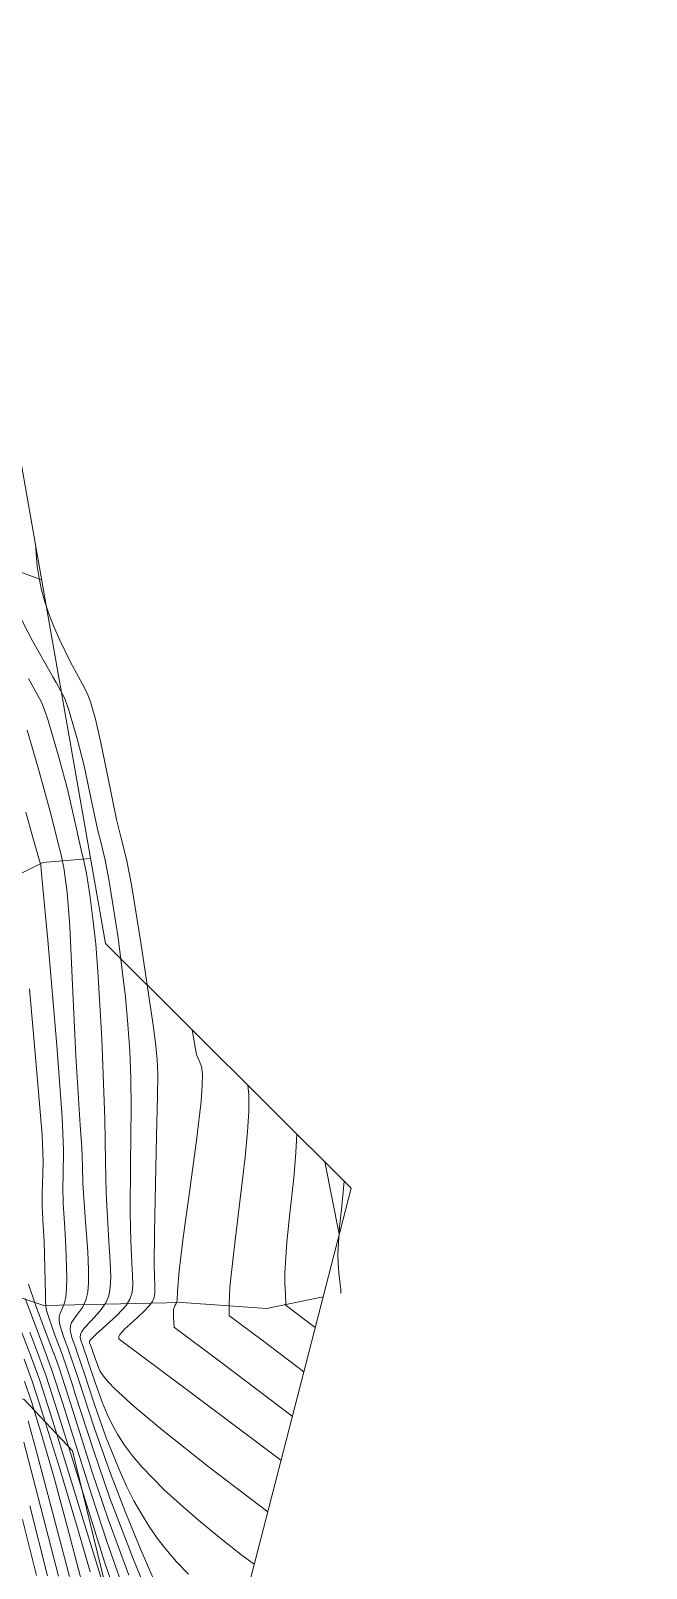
# Model space of a CAD drawing. Header units: metres. Extents: x 1233805 to 1234355, y 654698 to 655114.
# Drawn here: x 1234259.9 to 1234282.4, y 654956 to 655012.2 of the extents above; entities that cross this region are included whole.
import ezdxf

# ---------------------------------------------------------------- set-up
doc = ezdxf.new("R2010")
doc.units = ezdxf.units.M

msp = doc.modelspace()

# ---------------------------------------------------------------- linework, layer by layer
at = {"layer": 'ИИ_ГОРИЗОНТАЛИ_ОСН', "lineweight": 0}
for points, elevation in [([(1234260.098, 654993.347), (1234260.108, 654993.089), (1234260.15, 654992.647), (1234260.218, 654992.209), (1234260.312, 654991.772), (1234260.43, 654991.34), (1234260.576, 654990.903), (1234260.751, 654990.455), (1234260.969, 654989.96), (1234261.368, 654989.133), (1234261.807, 654988.32), (1234261.853, 654988.237), (1234262.01, 654987.937), (1234262.1, 654987.681), (1234262.282, 654987.04), (1234262.466, 654986.243), (1234262.706, 654985.06), (1234263.054, 654983.378), (1234263.214, 654982.741), (1234263.417, 654981.918), (1234263.601, 654980.983), (1234263.949, 654978.871), (1234264.387, 654975.93), (1234264.499, 654975.101), (1234264.548, 654974.576), (1234264.563, 654974.058), (1234264.551, 654973.238), (1234264.517, 654971.795), (1234264.441, 654968.264), (1234264.434, 654967.056), (1234264.457, 654966.281), (1234264.458, 654966.26), (1234264.462, 654966.036), (1234264.436, 654965.881), (1234264.369, 654965.732), (1234264.253, 654965.573), (1234264.036, 654965.35), (1234263.67, 654965.018), (1234263.347, 654964.724), (1234263.177, 654964.526), (1234263.142, 654964.453), (1234263.137, 654964.393), (1234263.142, 654964.356)], 41.5), ([(1234259.45, 654990.92), (1234259.982, 654989.914), (1234260.728, 654988.59), (1234260.845, 654988.384), (1234261.158, 654987.803), (1234261.326, 654987.336), (1234261.619, 654986.322), (1234261.866, 654985.339), (1234262.165, 654983.937), (1234262.369, 654982.976), (1234262.488, 654982.502), (1234262.639, 654981.887), (1234262.777, 654981.19), (1234263.114, 654979.04), (1234263.382, 654976.872), (1234263.473, 654975.867), (1234263.536, 654974.891), (1234263.573, 654973.902), (1234263.586, 654972.821), (1234263.571, 654970.753), (1234263.557, 654968.984), (1234263.576, 654967.957), (1234263.627, 654966.897), (1234263.637, 654966.731), (1234263.65, 654966.326), (1234263.622, 654966.057), (1234263.544, 654965.818), (1234263.404, 654965.588), (1234263.079, 654965.229), (1234262.532, 654964.739), (1234262.318, 654964.553), (1234262.109, 654964.341), (1234262.071, 654964.276), (1234262.071, 654964.227), (1234262.102, 654964.139), (1234262.106, 654964.131), (1234262.166, 654963.971), (1234262.191, 654963.894), (1234262.378, 654963.36), (1234262.46, 654963.178), (1234262.576, 654963), (1234262.751, 654962.789), (1234262.99, 654962.54), (1234263.706, 654961.885), (1234264.742, 654961.022), (1234266.463, 654959.664), (1234268.588, 654958.037)], 41), ([(1234259.838, 654988.531), (1234260.307, 654987.671), (1234260.423, 654987.387), (1234260.552, 654986.991), (1234260.941, 654985.656), (1234261.267, 654984.435), (1234261.585, 654983.028), (1234261.684, 654982.574), (1234261.762, 654982.262), (1234261.862, 654981.857), (1234261.953, 654981.396), (1234262.078, 654980.617), (1234262.193, 654979.743), (1234262.293, 654978.805), (1234262.376, 654977.813), (1234262.518, 654975.354), (1234262.622, 654972.404), (1234262.649, 654970.859), (1234262.673, 654969.704), (1234262.772, 654967.935), (1234262.817, 654967.202), (1234262.841, 654966.627), (1234262.827, 654966.251), (1234262.772, 654965.947), (1234262.667, 654965.688), (1234262.459, 654965.388), (1234262.108, 654965.016), (1234261.864, 654964.758), (1234261.779, 654964.636), (1234261.732, 654964.522), (1234261.723, 654964.418), (1234261.75, 654964.304), (1234261.832, 654964.082), (1234261.836, 654964.071), (1234261.984, 654963.648), (1234262.022, 654963.528), (1234262.273, 654962.768), (1234262.53, 654962.055), (1234262.708, 654961.607), (1234262.889, 654961.228), (1234263.1, 654960.854), (1234263.347, 654960.481), (1234263.641, 654960.09), (1234263.98, 654959.689), (1234264.366, 654959.275), (1234264.801, 654958.845), (1234265.379, 654958.313), (1234266.057, 654957.729), (1234266.821, 654957.1), (1234267.655, 654956.443), (1234268.093, 654956.116)], 40.5), ([(1234259.74, 654983.638), (1234259.996, 654982.71), (1234260.239, 654981.861), (1234260.278, 654981.715), (1234260.296, 654981.54), (1234260.319, 654981.28), (1234260.335, 654981.127), (1234260.542, 654978.958), (1234260.873, 654975.107), (1234261.063, 654972.479), (1234261.112, 654971.279), (1234261.1, 654970.346), (1234261.089, 654969.914), (1234261.105, 654969.338), (1234261.159, 654968.423), (1234261.201, 654967.738), (1234261.238, 654966.601), (1234261.226, 654966.196), (1234261.193, 654965.889), (1234261.136, 654965.649), (1234261.04, 654965.415), (1234260.98, 654965.276), (1234260.955, 654965.168), (1234260.955, 654965.04), (1234260.979, 654964.882), (1234261.109, 654964.457), (1234261.292, 654963.966), (1234261.296, 654963.958), (1234261.62, 654963.003), (1234261.684, 654962.8), (1234262.247, 654961.08), (1234262.832, 654959.445), (1234263.372, 654958.048), (1234263.944, 654956.649), (1234264.472, 654955.432)], 39.5), ([(1234259.864, 654977.181), (1234260.089, 654974.679), (1234260.336, 654971.831), (1234260.375, 654970.846), (1234260.348, 654970.031), (1234260.331, 654969.693), (1234260.334, 654969.228), (1234260.371, 654968.506), (1234260.403, 654967.925), (1234260.456, 654965.989), (1234260.456, 654965.786), (1234260.462, 654965.548), (1234260.501, 654965.373), (1234260.788, 654964.534), (1234261.022, 654963.909), (1234261.025, 654963.902), (1234261.188, 654963.453), (1234261.438, 654962.681), (1234261.545, 654962.343), (1234262.206, 654960.291), (1234262.815, 654958.542), (1234263.647, 654956.359), (1234264.673, 654953.836)], 39), ([(1234267.865, 654973.645), (1234267.898, 654973.3), (1234267.897, 654972.684), (1234267.853, 654971.956), (1234267.765, 654971.01), (1234267.439, 654968.272), (1234267.336, 654967.449), (1234267.205, 654966.257), (1234267.177, 654965.639), (1234267.177, 654965.636), (1234267.18, 654965.469), (1234267.182, 654965.343), (1234267.183, 654965.259), (1234267.183, 654965.228), (1234267.183, 654965.214), (1234267.184, 654965.199), (1234267.184, 654965.198), (1234267.184, 654965.196)], 42.5), ([(1234269.658, 654971.86), (1234269.621, 654971.181), (1234269.54, 654970.254), (1234269.403, 654968.968), (1234269.29, 654967.9), (1234269.215, 654966.785), (1234269.214, 654966.375), (1234269.237, 654966.02), (1234269.24, 654965.989), (1234269.253, 654965.657), (1234269.252, 654965.644), (1234269.251, 654965.634), (1234269.251, 654965.626), (1234269.251, 654965.626), (1234269.251, 654965.625)], 43), ([(1234271.387, 654970.138), (1234271.284, 654969.096), (1234271.219, 654968.462), (1234271.157, 654967.48), (1234271.162, 654967.129), (1234271.191, 654966.796), (1234271.193, 654966.783), (1234271.26, 654966.158), (1234271.266, 654966.104), (1234271.268, 654966.078), (1234271.271, 654966.049), (1234271.271, 654966.048), (1234271.272, 654966.044)], 43.5), ([(1234259.836, 654966.372), (1234260.092, 654965.611), (1234260.481, 654964.561), (1234260.753, 654963.851), (1234260.755, 654963.846), (1234260.951, 654963.302), (1234261.256, 654962.358), (1234261.439, 654961.777), (1234262.166, 654959.493), (1234262.75, 654957.765), (1234263.508, 654955.722)], 38.5), ([(1234267.198, 654965.198), (1234268.38, 654964.315), (1234269.908, 654963.162)], 42.5), ([(1234269.219, 654965.618), (1234269.843, 654965.152), (1234270.325, 654964.783)], 43), ([(1234259.579, 654964.628), (1234259.919, 654963.741), (1234259.943, 654963.678), (1234260.241, 654962.848), (1234260.711, 654961.391), (1234262.497, 654955.614)], 37), ([(1234259.88, 654964.606), (1234260.213, 654963.736), (1234260.213, 654963.735), (1234260.477, 654962.999), (1234260.892, 654961.713), (1234261.487, 654959.81), (1234262.618, 654956.21), (1234263.154, 654954.634)], 37.5), ([(1234263.157, 654964.359), (1234265.455, 654962.641), (1234269.074, 654959.925)], 41.5), ([(1234259.673, 654963.621), (1234259.965, 654962.822), (1234260.326, 654961.722), (1234260.989, 654959.579), (1234261.665, 654957.319), (1234262.088, 654955.835)], 36.5), ([(1234259.823, 654961.37), (1234259.934, 654960.957), (1234260.041, 654960.556), (1234261.33, 654955.672)], 35.5), ([(1234259.659, 654960.584), (1234260.088, 654958.933), (1234260.93, 654955.683)], 35), ([(1234259.878, 654958.256), (1234260.53, 654955.694)], 34.5)]:
    msp.add_lwpolyline(points, dxfattribs=dict(at, elevation=elevation))
at = {"layer": 'ИИ_ГОРИЗОНТАЛИ_УТОЛЩ', "lineweight": 0}
for points, elevation in [([(1234259.778, 654986.646), (1234260.223, 654985.125), (1234260.667, 654983.531), (1234260.971, 654982.298), (1234260.999, 654982.172), (1234261.037, 654982.022), (1234261.128, 654981.603), (1234261.248, 654980.708), (1234261.343, 654979.458), (1234261.455, 654977.057), (1234261.561, 654974.723), (1234261.725, 654972.187), (1234261.781, 654971.374), (1234261.807, 654970.674), (1234261.827, 654970.055), (1234261.912, 654968.817), (1234262, 654967.551), (1234262.032, 654966.895), (1234262.032, 654966.435), (1234261.999, 654966.074), (1234261.93, 654965.788), (1234261.803, 654965.52), (1234261.589, 654965.222), (1234261.41, 654964.963), (1234261.367, 654964.838), (1234261.356, 654964.703), (1234261.376, 654964.558), (1234261.429, 654964.381), (1234261.562, 654964.024), (1234261.566, 654964.014), (1234261.802, 654963.326), (1234261.853, 654963.164), (1234262.26, 654961.924), (1234262.681, 654960.75), (1234263.186, 654959.495), (1234263.436, 654958.952), (1234263.693, 654958.445), (1234263.965, 654957.961), (1234264.249, 654957.504), (1234264.547, 654957.074), (1234264.859, 654956.668), (1234265.253, 654956.211), (1234265.69, 654955.759)], 40), ([(1234265.828, 654975.672), (1234265.908, 654975.19), (1234265.921, 654975.098), (1234265.984, 654974.772), (1234266.075, 654974.541), (1234266.09, 654974.516), (1234266.166, 654974.332), (1234266.198, 654974.059), (1234266.192, 654973.639), (1234266.148, 654973.063), (1234265.992, 654971.721), (1234265.685, 654969.466), (1234265.494, 654968.081), (1234265.346, 654966.857), (1234265.288, 654966.102), (1234265.288, 654966.102), (1234265.287, 654966.083), (1234265.278, 654965.789), (1234265.279, 654965.778), (1234265.254, 654965.683), (1234265.24, 654965.664), (1234265.178, 654965.564), (1234265.146, 654965.438), (1234265.137, 654965.225), (1234265.153, 654964.903), (1234265.159, 654964.83), (1234265.16, 654964.813), (1234265.162, 654964.782), (1234265.162, 654964.78), (1234265.163, 654964.776)], 42), ([(1234259.713, 654965.845), (1234260.18, 654964.583), (1234260.483, 654963.794), (1234260.484, 654963.79), (1234260.714, 654963.15), (1234261.074, 654962.036), (1234261.391, 654961.027), (1234262.147, 654958.629), (1234262.684, 654956.988), (1234263.024, 654956.009), (1234263.349, 654955.134)], 38), ([(1234265.177, 654964.778), (1234266.917, 654963.478), (1234269.489, 654961.537)], 42), ([(1234259.688, 654962.8), (1234259.938, 654962.071), (1234260.325, 654960.827), (1234260.771, 654959.275), (1234261.313, 654957.283), (1234261.873, 654955.136)], 36), ([(1234259.617, 654957.754), (1234260.13, 654955.705)], 34)]:
    msp.add_lwpolyline(points, dxfattribs=dict(at, elevation=elevation))
at = {"layer": 'ИИ_УГОДЬЯ', "lineweight": 0}
for points in [[(1234258.325, 655003.413), (1234256.308, 655005.732), (1234252.581, 655011.291), (1234248.194, 655010.785), (1234246.944, 655004.045), (1234247.028, 655000.924), (1234249.053, 654998.394), (1234255.97, 654993.755), (1234260.311, 654992.138)], [(1234242.656, 654985.078), (1234246.228, 654983.77), (1234249.299, 654980.161), (1234251.429, 654974.6), (1234256.352, 654975.854), (1234257.626, 654980.43), (1234260.356, 654981.795), (1234262.107, 654981.94)], [(1234271.203, 654968.192), (1234270.674, 654970.848)], [(1234265.668, 654946.7), (1234265.324, 654950.213), (1234262.996, 654953.925), (1234261.444, 654960.264), (1234259.671, 654962.148), (1234257.066, 654963.09), (1234256.457, 654965.195), (1234257.399, 654966.58), (1234260.391, 654965.583), (1234265.439, 654965.699), (1234268.542, 654965.478), (1234270.615, 654965.908)]]:
    msp.add_lwpolyline(points, dxfattribs=at)
at = {"layer": 'Оформление точек', "color": 41, "lineweight": 0}
msp.add_lwpolyline([(1234283.108, 654912.091), (1234263.065, 654936.588), (1234271.639, 654969.887), (1234262.654, 654978.832), (1234256.669, 655012.818), (1234288.937, 655037.856), (1234333.776, 655050.652), (1234349.327, 655050.821), (1234348.812, 655058.959), (1234353.847, 655093.724), (1234353.334, 655114.319), (1234323.897, 655110.095), (1234294.279, 655109.246), (1234278.101, 655107.867), (1234260.582, 655106.071), (1234251.183, 655108.936), (1234238.712, 655106.566), (1234227.593, 655106.413), (1234221.976, 655100.726), (1234199.442, 655098.648), (1234167.81, 655097.022)], dxfattribs=at)

doc.saveas('drawing.dxf')
